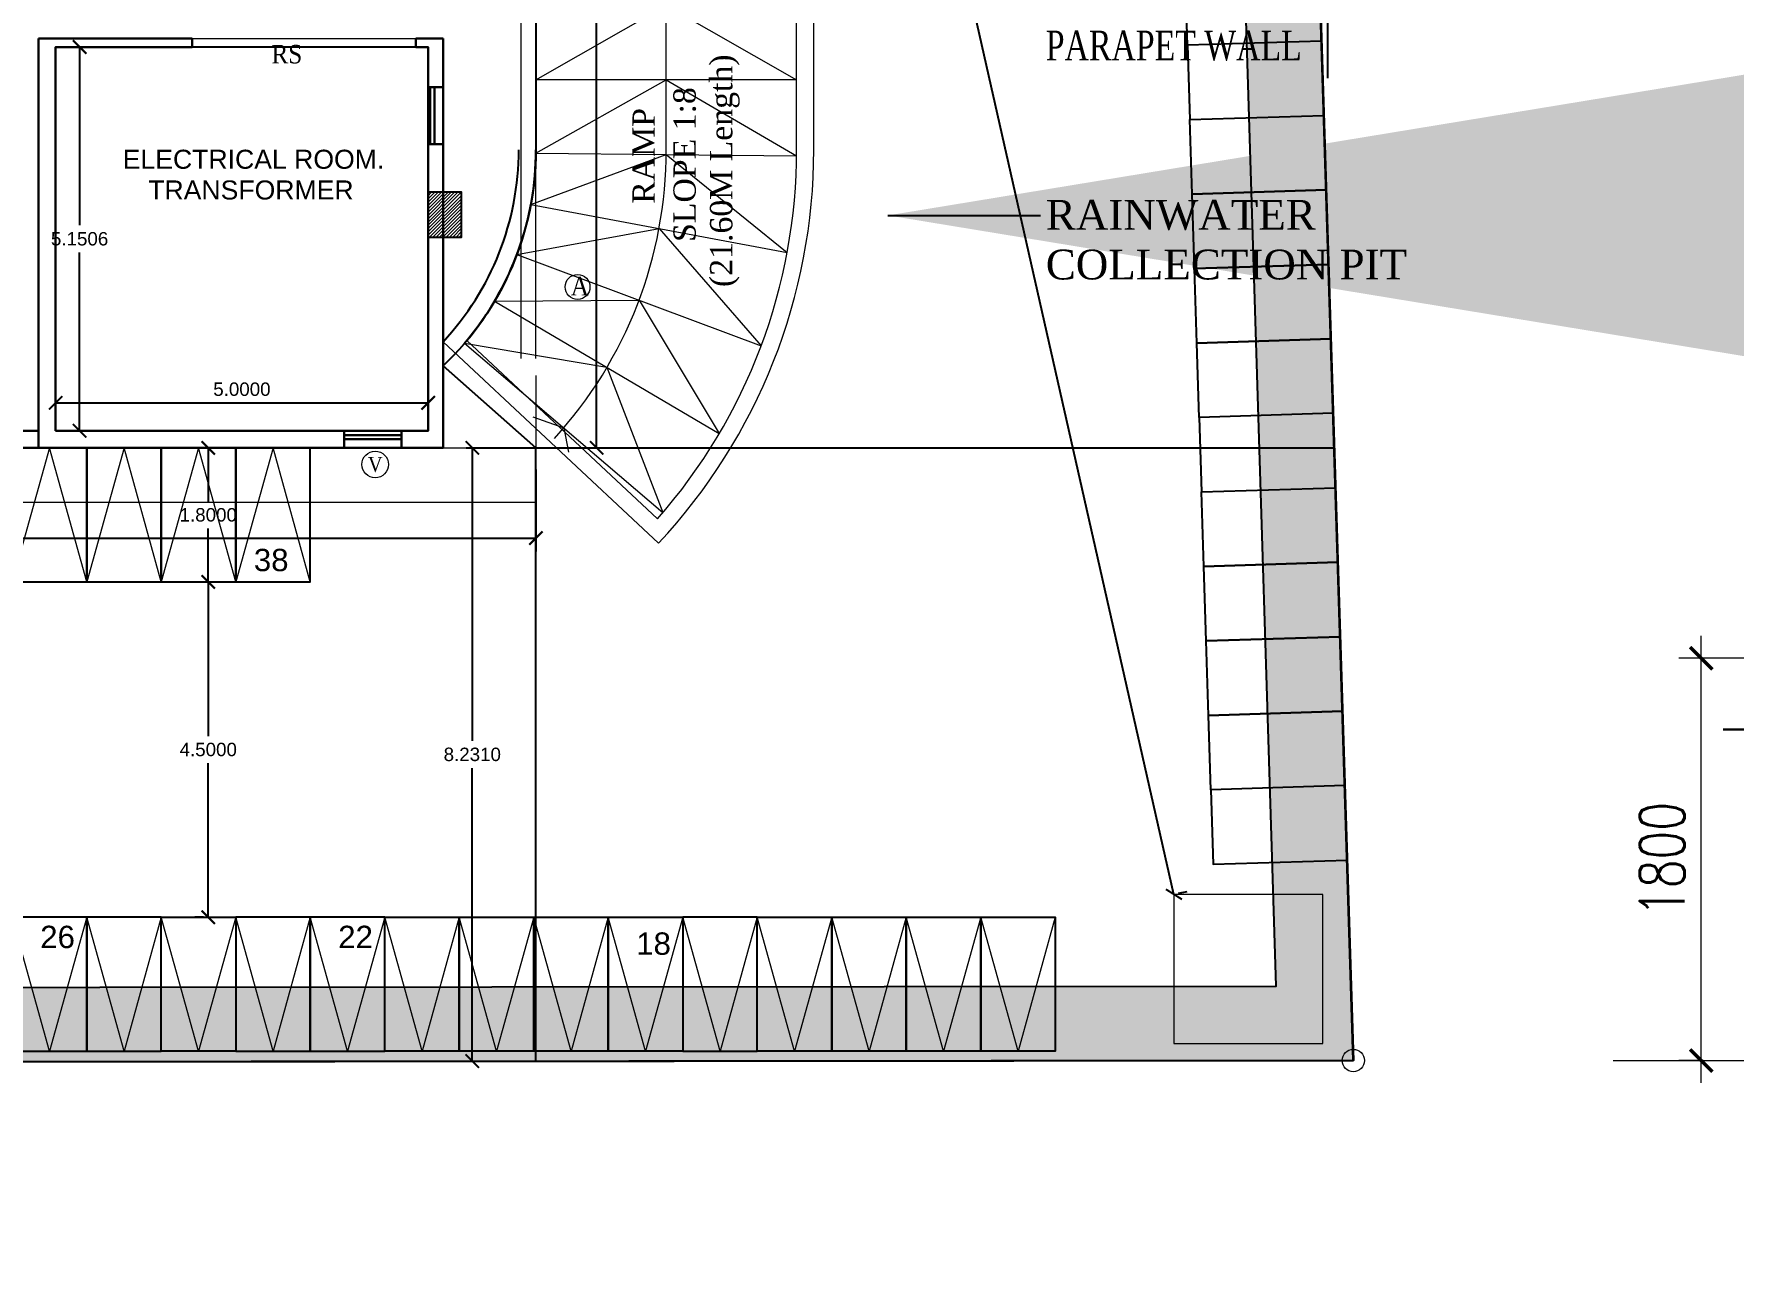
# Model space of a CAD drawing. Header units: metres. Extents: x -1560916 to -1560612, y 43591 to 43809.
# Drawn here: x -1560695.12 to -1560672.31, y 43666.81 to 43683.3 of the extents above; entities that cross this region are included whole.
import ezdxf
from ezdxf.enums import TextEntityAlignment as Align

# ---------------------------------------------------------------- set-up
doc = ezdxf.new("R2010")
doc.units = ezdxf.units.M
doc.header["$LTSCALE"] = 750
doc.header["$MEASUREMENT"] = 0
doc.header["$PDMODE"] = 35
doc.header["$PDSIZE"] = 50
doc.linetypes.add('HIDDEN', pattern=[0.375, 0.25, -0.125])
doc.layers.get('0').update_dxf_attribs({"lineweight": 5})
doc.layers.get('Defpoints').update_dxf_attribs({"lineweight": 0})
for name, color, linetype, lineweight in [('AR WIN', 14, 'Continuous', 30), ('AR_DIM WRK', 3, 'Continuous', 13), ('BLK_1_FLR_0_STILT', 7, 'Continuous', 0), ('BLK_1_LVL_0_BLDG_FOOT_PRINT', 1, 'Continuous', 5), ('column', 242, 'Continuous', 25), ('DIMENSIONS', 9, 'Continuous', 0), ('ED', 30, 'Continuous', 0), ('FURN', 33, 'Continuous', 18), ('HAT', 8, 'Continuous', 5), ('ramp', 32, 'Continuous', 13), ('SEGREGATED_TOILET', 1, 'Continuous', 0), ('TEXT', 2, 'Continuous', 20), ('TWO WHEELER', 8, 'Continuous', 13), ('wall', 7, 'Continuous', 30), ('WIN', 12, 'Continuous', 18)]:
    doc.layers.add(name, color=color, linetype=linetype, lineweight=lineweight)
for name, color, linetype in [('BLK_1_LVL_0_REAR_SETBACK', 11, 'Continuous'), ('BLK_1_LVL_0_SIDE_SETBACK2', 102, 'Continuous'), ('DI M', 231, 'Continuous'), ('DVW', 4, 'Continuous'), ('norms', 4, 'Continuous'), ('PLOT_BOUNDARY', 70, 'Continuous'), ('RWH', 130, 'Continuous')]:
    doc.layers.add(name, color=color, linetype=linetype)
doc.layers.add('BLK_1_MAX_HEIGHT_CAL_SET_BACK', color=6, linetype='Continuous', plot=False)
doc.layers.add('TWO_WHEELER_PARKING', color=2, linetype='Continuous', plot=False)
doc.styles.add('MADDYTEXT', font='romanc.shx', dxfattribs={"width": 0.8, "height": 4.5})
doc.styles.add('ROMANS', font='romans__.ttf', dxfattribs={"width": 0.75})
doc.styles.add('RS', font='times.ttf', dxfattribs={"width": 0.75})
doc.styles.add('RS1', font='romans.shx', dxfattribs={"width": 0.75})
doc.styles.get("Standard").update_dxf_attribs({"font": 'arial.ttf'})
doc.styles.add('STYLE2', font='romant.shx', dxfattribs={"width": 0.8, "height": 4})
doc.styles.add('style4', font='BOOKOS.TTF', dxfattribs={"height": 300})
doc.dimstyles.new('DIM-200', dxfattribs={"dimscale": 2, "dimtxt": 200, "dimasz": 100, "dimexe": 25, "dimexo": 25, "dimgap": 35, "dimtad": 1, "dimdec": 0, "dimrnd": 5, "dimzin": 0, "dimdsep": 46, "dimtxsty": 'RS1', "dimblk": 'ARCHTICK', "dimcen": 100, "dimdle": 25, "dimclrd": 8, "dimclre": 8, "dimclrt": 4, "dimadec": 0, "dimazin": 0, "dimtfac": 0.5, "dimtdec": 0, "dimtmove": 1, "dimatfit": 0, "dimfxl": 75, "dimfrac": 1, "dimtolj": 1, "dimtzin": 0, "dimarcsym": 2})
doc.dimstyles.get("Standard").update_dxf_attribs({"dimtxt": 0.18, "dimasz": 0.18, "dimexe": 0.18, "dimexo": 0.0625, "dimgap": 0.09, "dimtad": 1, "dimtih": 1, "dimtoh": 1, "dimdec": 4, "dimzin": 0, "dimdsep": 46, "dimtxsty": 'Standard', "dimblk": 'ARCHTICK', "dimcen": 0.09, "dimadec": 0, "dimazin": 0, "dimtfac": 1, "dimtdec": 4, "dimtofl": 0, "dimtmove": 0, "dimatfit": 3, "dimldrblk": 'ARCHTICK', "dimfxl": 1, "dimtolj": 1, "dimtzin": 0, "dimarcsym": 0})

# ---------------------------------------------------------------- blocks, each defined once
blk = doc.blocks.new('_ArchTick')
at = {"color": 0, "linetype": 'ByBlock', "const_width": 0.15}
blk.add_lwpolyline([(-0.5, -0.5), (0.5, 0.5)], dxfattribs=at)
blk = doc.blocks.new('*D8')
at = {"layer": 'Defpoints', "color": 0, "linetype": 'ByBlock', "ltscale": 5, "transparency": 16777216}
for p in [(265.3250371329487, 4110.870231807232), (344.0013020560147, 4110.870231807232), (373.1306251175702, 2910.511648215353)]:
    blk.add_point(p, dxfattribs=at)
at = {"layer": 'DIMENSIONS', "color": 9, "lineweight": -2, "ltscale": 5, "transparency": 16777216}
blk.add_line((265.3250371329483, 2810.511648215353), (265.3250371329487, 4210.870231807231), dxfattribs=at)
at = {"layer": 'DIMENSIONS', "color": 9, "linetype": 'HIDDEN', "lineweight": -2, "ltscale": 5, "transparency": 16777216}
for p, q in [((244.0013020560146, 4110.870231807232), (165.3250371329486, 4110.870231807232)), ((273.1306251175702, 2910.511648215353), (165.3250371329484, 2910.511648215353))]:
    blk.add_line(p, q, dxfattribs=at)
at = {"layer": 'DIMENSIONS', "color": 9, "linetype": 'ByBlock', "lineweight": -2, "ltscale": 5, "transparency": 16777216, "xscale": 100, "yscale": 100, "zscale": 100}
for p, rotation in [((265.3250371329487, 4110.870231807232), 90), ((265.3250371329483, 2910.511648215353), 270)]:
    blk.add_blockref('_ArchTick', p, dxfattribs=dict(at, rotation=rotation))
at = {"layer": 'DIMENSIONS', "color": 4, "linetype": 'ByBlock', "ltscale": 5, "transparency": 16777216, "insert": (90.3250371329486, 3510.690940015018), "char_height": 200, "attachment_point": 5, "rotation": 90, "style": 'RS1'}
blk.add_mtext('\\A1;1220', dxfattribs=at)
blk = doc.blocks.new('*D9')
at = {"layer": 'Defpoints', "color": 0, "linetype": 'ByBlock', "ltscale": 5, "transparency": 16777216}
for p in [(-827.4159180149435, 4710.870231799781), (-257.3640017956495, 4710.870231799781), (-719.6103300303221, 2910.511648215353)]:
    blk.add_point(p, dxfattribs=at)
at = {"layer": 'DIMENSIONS', "color": 9, "lineweight": -2, "ltscale": 5, "transparency": 16777216}
blk.add_line((-827.4159180149442, 2810.511648215353), (-827.4159180149435, 4810.870231799782), dxfattribs=at)
at = {"layer": 'DIMENSIONS', "color": 9, "linetype": 'HIDDEN', "lineweight": -2, "ltscale": 5, "transparency": 16777216}
for p, q in [((-357.3640017956495, 4710.870231799781), (-927.4159180149437, 4710.870231799781)), ((-819.6103300303221, 2910.511648215353), (-927.415918014944, 2910.511648215353))]:
    blk.add_line(p, q, dxfattribs=at)
at = {"layer": 'DIMENSIONS', "color": 9, "linetype": 'ByBlock', "lineweight": -2, "ltscale": 5, "transparency": 16777216, "xscale": 100, "yscale": 100, "zscale": 100}
for p, rotation in [((-827.4159180149435, 4710.870231799781), 90), ((-827.4159180149437, 2910.511648215353), 270)]:
    blk.add_blockref('_ArchTick', p, dxfattribs=dict(at, rotation=rotation))
at = {"layer": 'DIMENSIONS', "color": 4, "linetype": 'ByBlock', "ltscale": 5, "transparency": 16777216, "insert": (-1002.415918014944, 3810.690940007567), "char_height": 200, "attachment_point": 5, "rotation": 90, "style": 'RS1'}
blk.add_mtext('\\A1;1800', dxfattribs=at)
blk = doc.blocks.new('*D10')
at = {"layer": 'Defpoints', "color": 0, "linetype": 'ByBlock', "ltscale": 5, "transparency": 16777216}
for p in [(2096.093465771526, 1683.639423087239), (-603.9065342172979, 1250.761119142175), (2096.093465771526, 1250.761119142175)]:
    blk.add_point(p, dxfattribs=at)
at = {"layer": 'DIMENSIONS', "color": 9, "linetype": 'HIDDEN', "lineweight": -2, "ltscale": 5, "transparency": 16777216}
for p, q in [((-603.9065342172979, 1350.761119142174), (-603.9065342172979, 1783.639423087239)), ((2096.093465771526, 1350.761119142174), (2096.093465771526, 1783.639423087239))]:
    blk.add_line(p, q, dxfattribs=at)
at = {"layer": 'DIMENSIONS', "color": 9, "lineweight": -2, "ltscale": 5, "transparency": 16777216}
blk.add_line((-703.9065342172978, 1683.639423087239), (2196.093465771526, 1683.639423087239), dxfattribs=at)
at = {"layer": 'DIMENSIONS', "color": 9, "linetype": 'ByBlock', "lineweight": -2, "ltscale": 5, "transparency": 16777216, "xscale": 100, "yscale": 100, "zscale": 100, "rotation": 180}
blk.add_blockref('_ArchTick', (-603.9065342172979, 1683.639423087239), dxfattribs=at)
at = {"layer": 'DIMENSIONS', "color": 9, "linetype": 'ByBlock', "lineweight": -2, "ltscale": 5, "transparency": 16777216, "xscale": 100, "yscale": 100, "zscale": 100}
blk.add_blockref('_ArchTick', (2096.093465771526, 1683.639423087239), dxfattribs=at)
at = {"layer": 'DIMENSIONS', "color": 4, "linetype": 'ByBlock', "ltscale": 5, "transparency": 16777216, "insert": (746.0934657771138, 1858.639423087239), "char_height": 200, "attachment_point": 5, "style": 'RS1'}
blk.add_mtext('\\A1;28500', dxfattribs=at)
blk = doc.blocks.new('*D11')
at = {"layer": 'Defpoints', "color": 0, "linetype": 'ByBlock', "ltscale": 5, "transparency": 16777216}
for p in [(2099.99999999255, 1200), (2099.99999999255, 0), (2491.006697639823, -1.108e-13)]:
    blk.add_point(p, dxfattribs=at)
at = {"layer": 'DIMENSIONS', "color": 9, "lineweight": -2, "ltscale": 5, "transparency": 16777216}
blk.add_line((2491.006697639824, 1300), (2491.006697639823, -100.0000000000001), dxfattribs=at)
at = {"layer": 'DIMENSIONS', "color": 9, "linetype": 'HIDDEN', "lineweight": -2, "ltscale": 5, "transparency": 16777216}
for p, q in [((2199.99999999255, 1200), (2591.006697639823, 1200)), ((2199.99999999255, -2.83e-14), (2591.006697639823, -1.391e-13))]:
    blk.add_line(p, q, dxfattribs=at)
at = {"layer": 'DIMENSIONS', "color": 9, "linetype": 'ByBlock', "lineweight": -2, "ltscale": 5, "transparency": 16777216, "xscale": 100, "yscale": 100, "zscale": 100}
for p, rotation in [((2491.006697639824, 1200), 90), ((2491.006697639823, -1.108e-13), 270)]:
    blk.add_blockref('_ArchTick', p, dxfattribs=dict(at, rotation=rotation))
at = {"layer": 'DIMENSIONS', "color": 4, "linetype": 'ByBlock', "ltscale": 5, "transparency": 16777216, "insert": (2316.006697639823, 600.0000000000002), "char_height": 200, "attachment_point": 5, "rotation": 90, "style": 'RS1'}
blk.add_mtext('\\A1;1200', dxfattribs=at)
blk = doc.blocks.new('*D229')
at = {"layer": 'Defpoints', "color": 0, "transparency": 16777216}
for p in [(-1560688.380977458, 43701.59493393098), (-1560687.565481145, 43701.59493393098), (-1560689.380977457, 43677.74913152207)]:
    blk.add_point(p, dxfattribs=at)
at = {"layer": 'ED', "color": 0, "lineweight": -2, "transparency": 16777216}
for p, q in [((-1560688.318477458, 43701.59493393098), (-1560687.385481145, 43701.59493393098)), ((-1560687.565481145, 43701.59493393098), (-1560687.565481145, 43689.85399725586)), ((-1560687.565481145, 43677.74913152207), (-1560687.565481145, 43689.4900681972)), ((-1560689.318477457, 43677.74913152207), (-1560687.385481145, 43677.74913152207))]:
    blk.add_line(p, q, dxfattribs=at)
at = {"layer": 'ED', "color": 0, "lineweight": -2, "transparency": 16777216, "xscale": 0.18, "yscale": 0.18, "zscale": 0.18}
for p, rotation in [((-1560687.565481145, 43701.59493393098), 90), ((-1560687.565481145, 43677.74913152207), 270)]:
    blk.add_blockref('_ArchTick', p, dxfattribs=dict(at, rotation=rotation))
at = {"layer": 'ED', "color": 0, "transparency": 16777216, "insert": (-1560687.565481145, 43689.67203272696), "char_height": 0.18, "attachment_point": 5}
blk.add_mtext('\\A1;23.8458', dxfattribs=at)
blk = doc.blocks.new('*D230')
at = {"layer": 'Defpoints', "color": 0, "transparency": 16777216}
for p in [(-1560689.380977457, 43677.74913152207), (-1560689.375654932, 43669.51814696133), (-1560689.234994924, 43669.51814696133)]:
    blk.add_point(p, dxfattribs=at)
at = {"layer": 'ED', "color": 0, "lineweight": -2, "transparency": 16777216}
for p, q in [((-1560689.318477457, 43677.74913152207), (-1560689.054994925, 43677.74913152207)), ((-1560689.234994924, 43677.74913152207), (-1560689.234994924, 43673.81560377102)), ((-1560689.234994924, 43669.51814696133), (-1560689.234994924, 43673.45167471239)), ((-1560689.313154932, 43669.51814696133), (-1560689.054994925, 43669.51814696133))]:
    blk.add_line(p, q, dxfattribs=at)
at = {"layer": 'ED', "color": 0, "lineweight": -2, "transparency": 16777216, "xscale": 0.18, "yscale": 0.18, "zscale": 0.18}
for p, rotation in [((-1560689.234994924, 43677.74913152207), 90), ((-1560689.234994924, 43669.51814696133), 270)]:
    blk.add_blockref('_ArchTick', p, dxfattribs=dict(at, rotation=rotation))
at = {"layer": 'ED', "color": 0, "transparency": 16777216, "insert": (-1560689.234994924, 43673.63363924213), "char_height": 0.18, "attachment_point": 5}
blk.add_mtext('\\A1;8.2310', dxfattribs=at)
blk = doc.blocks.new('*D231')
at = {"layer": 'Defpoints', "color": 0, "transparency": 16777216}
for p in [(-1560711.317217663, 43677.51913152205), (-1560688.380977457, 43677.51913152205), (-1560688.380977457, 43676.53700930486)]:
    blk.add_point(p, dxfattribs=at)
at = {"layer": 'ED', "color": 0, "lineweight": -2, "transparency": 16777216}
for p, q in [((-1560711.317217663, 43677.45663152205), (-1560711.317217663, 43676.35700930486)), ((-1560688.380977457, 43677.45663152205), (-1560688.380977457, 43676.35700930486)), ((-1560711.317217663, 43676.53700930486), (-1560688.380977457, 43676.53700930486))]:
    blk.add_line(p, q, dxfattribs=at)
at = {"layer": 'ED', "color": 0, "lineweight": -2, "transparency": 16777216, "xscale": 0.18, "yscale": 0.18, "zscale": 0.18, "rotation": 180}
blk.add_blockref('_ArchTick', (-1560711.317217663, 43676.53700930486), dxfattribs=at)
at = {"layer": 'ED', "color": 0, "lineweight": -2, "transparency": 16777216, "xscale": 0.18, "yscale": 0.18, "zscale": 0.18}
blk.add_blockref('_ArchTick', (-1560688.380977457, 43676.53700930486), dxfattribs=at)
at = {"layer": 'ED', "color": 0, "transparency": 16777216, "insert": (-1560699.84909756, 43676.71897383419), "char_height": 0.18, "attachment_point": 5}
blk.add_mtext('\\A1;22.9362', dxfattribs=at)
blk = doc.blocks.new('BIKE')
at = {"layer": 'TWO WHEELER'}
for p, q in [((101097, 37828), (99297, 37828)), ((99297, 37828), (99297, 36828)), ((101097, 36828), (101097, 37828)), ((99297, 36828), (101097, 36828))]:
    blk.add_line(p, q, dxfattribs=at)
blk.add_lwpolyline([(101097, 37828), (99297, 37328), (101097, 36828)], dxfattribs=at)
blk = doc.blocks.new('*D246')
at = {"layer": 'Defpoints', "color": 0, "transparency": 16777216}
for p in [(-1560693.365850687, 43677.74913152207), (-1560693.365850687, 43675.94913152204), (-1560692.778925352, 43675.94913152204)]:
    blk.add_point(p, dxfattribs=at)
at = {"layer": 'ED', "color": 0, "lineweight": -2, "transparency": 16777216}
for p, q in [((-1560693.303350688, 43677.74913152207), (-1560692.598925353, 43677.74913152207)), ((-1560692.778925352, 43677.74913152207), (-1560692.778925352, 43677.03103465984)), ((-1560692.778925352, 43675.94913152204), (-1560692.778925352, 43676.66722838429)), ((-1560693.303350688, 43675.94913152204), (-1560692.598925353, 43675.94913152204))]:
    blk.add_line(p, q, dxfattribs=at)
at = {"layer": 'ED', "color": 0, "lineweight": -2, "transparency": 16777216, "xscale": 0.18, "yscale": 0.18, "zscale": 0.18}
for p, rotation in [((-1560692.778925352, 43677.74913152207), 90), ((-1560692.778925352, 43675.94913152204), 270)]:
    blk.add_blockref('_ArchTick', p, dxfattribs=dict(at, rotation=rotation))
at = {"layer": 'ED', "color": 0, "transparency": 16777216, "insert": (-1560692.778925352, 43676.84913152248), "char_height": 0.18, "attachment_point": 5}
blk.add_mtext('\\A1;1.8000', dxfattribs=at)
blk = doc.blocks.new('*D247')
at = {"layer": 'Defpoints', "color": 0, "transparency": 16777216}
for p in [(-1560693.365850687, 43675.94913152204), (-1560692.778925351, 43671.44913152205), (-1560692.778925352, 43671.44913152205)]:
    blk.add_point(p, dxfattribs=at)
at = {"layer": 'ED', "color": 0, "lineweight": -2, "transparency": 16777216}
for p, q in [((-1560693.303350687, 43675.94913152204), (-1560692.598925352, 43675.94913152204)), ((-1560692.778925352, 43675.94913152204), (-1560692.778925352, 43673.88103465985)), ((-1560692.778925352, 43671.44913152205), (-1560692.778925352, 43673.51722838427)), ((-1560692.841425351, 43671.44913152205), (-1560692.958925352, 43671.44913152205))]:
    blk.add_line(p, q, dxfattribs=at)
at = {"layer": 'ED', "color": 0, "lineweight": -2, "transparency": 16777216, "xscale": 0.18, "yscale": 0.18, "zscale": 0.18}
for p, rotation in [((-1560692.778925352, 43675.94913152204), 90), ((-1560692.778925352, 43671.44913152205), 270)]:
    blk.add_blockref('_ArchTick', p, dxfattribs=dict(at, rotation=rotation))
at = {"layer": 'ED', "color": 0, "transparency": 16777216, "insert": (-1560692.778925352, 43673.69913152248), "char_height": 0.18, "attachment_point": 5}
blk.add_mtext('\\A1;4.5000', dxfattribs=at)
blk = doc.blocks.new('*D316')
at = {"layer": 'Defpoints', "color": 0, "transparency": 16777216}
for p in [(-1560689.827217663, 43678.35349149488), (-1560694.827217663, 43677.98539870251), (-1560689.827217663, 43677.97913152204)]:
    blk.add_point(p, dxfattribs=at)
at = {"layer": 'ED', "color": 0, "lineweight": -2, "transparency": 16777216}
for p, q in [((-1560694.827217663, 43678.04789870251), (-1560694.827217663, 43678.53349149488)), ((-1560689.827217663, 43678.04163152205), (-1560689.827217663, 43678.53349149488)), ((-1560694.827217663, 43678.35349149488), (-1560689.827217663, 43678.35349149488))]:
    blk.add_line(p, q, dxfattribs=at)
at = {"layer": 'ED', "color": 0, "lineweight": -2, "transparency": 16777216, "xscale": 0.18, "yscale": 0.18, "zscale": 0.18, "rotation": 180}
blk.add_blockref('_ArchTick', (-1560694.827217663, 43678.35349149488), dxfattribs=at)
at = {"layer": 'ED', "color": 0, "lineweight": -2, "transparency": 16777216, "xscale": 0.18, "yscale": 0.18, "zscale": 0.18}
blk.add_blockref('_ArchTick', (-1560689.827217663, 43678.35349149488), dxfattribs=at)
at = {"layer": 'ED', "color": 0, "transparency": 16777216, "insert": (-1560692.327217663, 43678.53539463267), "char_height": 0.18, "attachment_point": 5}
blk.add_mtext('\\A1;5.0000', dxfattribs=at)
blk = doc.blocks.new('*D393')
at = {"layer": 'Defpoints', "color": 0, "transparency": 16777216}
for p in [(-1560694.827217663, 43683.12975168508), (-1560694.505830307, 43683.12975168508), (-1560694.827217663, 43677.97913152204)]:
    blk.add_point(p, dxfattribs=at)
at = {"layer": 'ED', "color": 0, "lineweight": -2, "transparency": 16777216}
for p, q in [((-1560694.764717663, 43683.12975168508), (-1560694.325830307, 43683.12975168508)), ((-1560694.505830307, 43683.12975168508), (-1560694.505830307, 43680.73634474136)), ((-1560694.505830307, 43677.97913152204), (-1560694.505830307, 43680.37253846578)), ((-1560694.764717663, 43677.97913152204), (-1560694.325830307, 43677.97913152204))]:
    blk.add_line(p, q, dxfattribs=at)
at = {"layer": 'ED', "color": 0, "lineweight": -2, "transparency": 16777216, "xscale": 0.18, "yscale": 0.18, "zscale": 0.18}
for p, rotation in [((-1560694.505830307, 43683.12975168508), 90), ((-1560694.505830307, 43677.97913152204), 270)]:
    blk.add_blockref('_ArchTick', p, dxfattribs=dict(at, rotation=rotation))
at = {"layer": 'ED', "color": 0, "transparency": 16777216, "insert": (-1560694.505830306, 43680.554441604), "char_height": 0.18, "attachment_point": 5}
blk.add_mtext('\\A1;5.1506', dxfattribs=at)
blk = doc.blocks.new('A$C1B39315A')
at = {"layer": 'HAT'}
h = blk.add_hatch(dxfattribs=at)
h.set_pattern_fill('ANSI31', color=256, scale=250, style=0)
h.set_pattern_definition([(45, (1235526.340317522, -160224.3913412805), (-22.09708691207961, 22.09708691207961), [])])
h.paths.add_polyline_path([(-450, 0), (0, 0), (0, 600), (-450, 600)])
at = {"layer": 'column'}
blk.add_lwpolyline([(-450, 0), (0, 0), (0, 600), (-450, 600)], close=True, dxfattribs=at)
blk = doc.blocks.new('*D470')
at = {"layer": 'BLK_1_MAX_HEIGHT_CAL_SET_BACK', "color": 0, "lineweight": -2, "transparency": 16777216}
for p, q in [((-1560711.087217663, 43684.71107961518), (-1560711.087217663, 43686.07265800918)), ((-1560677.752890256, 43682.71034626239), (-1560677.752890256, 43686.07265800918)), ((-1560677.752890256, 43685.89265800919), (-1560711.087217663, 43685.89265800919))]:
    blk.add_line(p, q, dxfattribs=at)
at = {"layer": 'Defpoints', "color": 0, "transparency": 16777216}
for p in [(-1560711.087217663, 43685.89265800919), (-1560711.087217663, 43684.64857961518), (-1560677.752890256, 43682.64784626239)]:
    blk.add_point(p, dxfattribs=at)
at = {"layer": 'BLK_1_MAX_HEIGHT_CAL_SET_BACK', "color": 0, "lineweight": -2, "transparency": 16777216, "xscale": 0.18, "yscale": 0.18, "zscale": 0.18, "rotation": 180}
blk.add_blockref('_ArchTick', (-1560711.087217663, 43685.89265800919), dxfattribs=at)
at = {"layer": 'BLK_1_MAX_HEIGHT_CAL_SET_BACK', "color": 0, "lineweight": -2, "transparency": 16777216, "xscale": 0.18, "yscale": 0.18, "zscale": 0.18}
blk.add_blockref('_ArchTick', (-1560677.752890256, 43685.89265800919), dxfattribs=at)
at = {"layer": 'BLK_1_MAX_HEIGHT_CAL_SET_BACK', "color": 0, "transparency": 16777216, "insert": (-1560694.420053959, 43686.07462253851), "char_height": 0.18, "attachment_point": 5}
blk.add_mtext('\\A1;33.3343', dxfattribs=at)
blk = doc.blocks.new('*D490')
at = {"layer": 'Defpoints', "color": 0, "transparency": 16777216}
for p in [(-1560687.550977457, 43705.97993393096), (-1560679.816455745, 43671.75591552339), (-1560679.816455745, 43671.75591552339)]:
    blk.add_point(p, dxfattribs=at)
at = {"layer": 'SEGREGATED_TOILET', "color": 0, "lineweight": -2, "transparency": 16777216}
for p, q in [((-1560687.550977457, 43705.97993393096), (-1560683.724840018, 43689.04988925642)), ((-1560687.490014889, 43705.99371128156), (-1560687.375405263, 43706.01961270067)), ((-1560679.816455745, 43671.75591552339), (-1560683.642593183, 43688.68596019776)), ((-1560679.755493177, 43671.76969287399), (-1560679.640883551, 43671.7955942931))]:
    blk.add_line(p, q, dxfattribs=at)
at = {"layer": 'SEGREGATED_TOILET', "color": 0, "lineweight": -2, "transparency": 16777216, "xscale": 0.18, "yscale": 0.18, "zscale": 0.18}
for p, rotation in [((-1560687.550977457, 43705.97993393096), 102.7347371972185), ((-1560679.816455745, 43671.75591552339), 282.7347371972186)]:
    blk.add_blockref('_ArchTick', p, dxfattribs=dict(at, rotation=rotation))
at = {"layer": 'SEGREGATED_TOILET', "color": 0, "transparency": 16777216, "insert": (-1560683.683716601, 43688.86792472727), "char_height": 0.18, "attachment_point": 5}
blk.add_mtext('\\A1;35.0871', dxfattribs=at)
blk = doc.blocks.new('Solar')
at = {"layer": 'HAT'}
h = blk.add_hatch(dxfattribs=at)
h.set_pattern_fill('ANSI37', color=256, scale=899.9999999967258, angle=135, style=0)
h.set_pattern_definition([(180, (-1126429.375842999, 38720.95198328793), (-2.22e-14, -112.4999999995907), []), (270, (-1126429.375842999, 38720.95198328793), (112.4999999995907, -2.22e-14), [])])
h.paths.add_polyline_path([(300, 0), (2099.99999999255, 0), (2099.99999999255, 1200), (300, 1200)])
for p, q in [((-599.9999999962747, 1050), (-899.9999999962747, 1050)), ((-899.9999999962747, 1050), (-899.9999999962747, 975)), ((0, 1050), (300, 1050)), ((-599.9999999962747, 975), (-899.9999999962747, 975)), ((0, 975), (300, 975)), ((-599.9999999962747, 225), (-899.9999999962747, 225)), ((-899.9999999962747, 225), (-899.9999999962747, 150)), ((0, 225), (300, 225)), ((-599.9999999962747, 150), (-899.9999999962747, 150)), ((0, 150), (300, 150))]:
    blk.add_line(p, q, dxfattribs=at)
at = {"layer": 'wall'}
for p, q in [((-45.83663119003174, 5118.582687273622), (155.9312078356743, 5118.582687273622)), ((155.9312078356743, 5118.582687273622), (155.9312078356743, 4181.097548507152)), ((-300, 4710.870231799781), (-300, 4392.308194316924)), ((-300, 4392.308194316924), (-729.3060122653842, 4392.308194316924)), ((155.9312078356743, 4181.097548507152), (314.6306909807027, 4181.097548507152))]:
    blk.add_line(p, q, dxfattribs=at)
at = {"layer": 'WIN'}
for p, q in [((-586.1352768577635, 2910.870231807232), (-382.4163383692504, 4722.413047507404)), ((-13.86472313851118, 2910.870231807232), (-217.5836616307497, 4722.413047507404)), ((300, 4110.870231807232), (322.9448535852134, 4221.005529023707)), ((322.9448535852134, 4221.005529023707), (2122.944853577763, 3621.005529031157)), ((300, 4110.870231807232), (2099.99999999255, 3510.870231807232)), ((449.9999999962747, 2985.870231807232), (449.9999999962747, 4060.870231807231)), ((2099.99999999255, 3510.870231807232), (2122.944853577763, 3621.005529031157)), ((1949.999999992549, 2985.870231807232), (1949.999999992549, 3560.870231807232)), ((449.9999999962747, 2985.870231807232), (374.9999999962747, 2910.870231807232)), ((449.9999999962747, 2985.870231807232), (524.9999999962747, 2910.870231807232)), ((1949.999999992549, 2985.870231807232), (1874.999999992549, 2910.870231807232)), ((1949.999999992549, 2985.870231807232), (2024.99999999255, 2910.870231807232)), ((-1220.969653952867, 2910.870231807232), (2344.274855215102, 2910.870231807232))]:
    blk.add_line(p, q, dxfattribs=at)
for points in [[(0, 1200), (0, 0), (-599.9999999962747, 0), (-599.9999999962747, 1200)], [(2099.99999999255, 1200), (2099.99999999255, 0), (300, 0), (300, 1200)]]:
    blk.add_lwpolyline(points, close=True, dxfattribs=at)
blk.add_circle((-300, 5010.870231807231), 299.9999999989086, dxfattribs=at)
at = {"layer": 'DI M', "color": 2, "char_height": 137.4999999994998, "attachment_point": 1, "style": 'ROMANS'}
for insert in [(-159.4996695816517, 2388.632516220212), (448.4565916024148, -582.1118424609302)]:
    blk.add_mtext('(Not to scale)', dxfattribs=dict(at, insert=insert))
at = {"layer": 'DVW', "style": 'MADDYTEXT'}
for p in [(737.7633653320372, 4213.478172436357), (463.1189918778837, 1337.072398796677)]:
    blk.add_text('Solar Pannel', height=174.9999999993633, dxfattribs=at).set_placement(p)
at = {"layer": 'TEXT', "lineweight": 35, "char_height": 187.4999999993178, "attachment_point": 1, "style": 'STYLE2'}
for s, insert in [('SIDE ELEVATION', (-279.6213824898004, 2627.819922059775)), ('SOLAR WATER HEATER', (-208.7247288748621, -305.2298301234841))]:
    blk.add_mtext(s, dxfattribs=dict(at, insert=insert))
at = {"layer": 'DIMENSIONS', "linetype": 'ByBlock', "ltscale": 5}
for base, p1, p2, text, override, picture, middle in [((-827.4159180149435, 4710.870231799781), (-719.6103300303221, 2910.511648215353), (-257.3640017956495, 4710.870231799781), '1800', {"dimtxt": 200, "dimfxl": 0.15}, '*D9', (-1002.415918014944, 3810.690940007567)), ((2491.006697639823, -1.108e-13), (2099.99999999255, 1200), (2099.99999999255, 0), '1200', {"dimfxl": 0.15}, '*D11', (2316.006697639823, 600.0000000000002))]:
    dim = blk.add_linear_dim(base=base, p1=p1, p2=p2, angle=90, text=text, dimstyle='DIM-200', override=override, dxfattribs=at)
    dim.commit()
    dim.dimension.update_dxf_attribs({"geometry": picture, "text_midpoint": middle})
dim = blk.add_linear_dim(base=(265.3250371329487, 4110.870231807232), p1=(373.1306251175702, 2910.511648215353), p2=(344.0013020560147, 4110.870231807232), angle=90, text='1220', dimstyle='DIM-200', override={"dimfxl": 0.15}, dxfattribs=at)
dim.commit()
dim.dimension.update_dxf_attribs({"geometry": '*D8', "text_midpoint": (265.3250371329487, 3510.690940015018), "dimtype": 128})
dim = blk.add_linear_dim(base=(2096.093465771526, 1683.639423087239), p1=(-603.9065342172979, 1250.761119142175), p2=(2096.093465771526, 1250.761119142175), text='28500', dimstyle='DIM-200', override={"dimfxl": 0.15}, dxfattribs=at)
dim.commit()
dim.dimension.update_dxf_attribs({"geometry": '*D10', "text_midpoint": (746.0934657771138, 1858.639423087239)})

msp = doc.modelspace()

# ---------------------------------------------------------------- hatches: boundary and pattern name
at = {"layer": 'TWO WHEELER'}
h = msp.add_hatch(dxfattribs=at)
h.set_pattern_fill('HONEY', color=256, scale=1.11, style=0)
h.set_pattern_definition([(0, (-1559296.099275051, 43487.71171375062), (0.208125, 0.1201610247750908), [0.13875, -0.2775]), (120, (-1559296.099275051, 43487.71171375062), (-0.2081249999999999, 0.1201610247750909), [0.1387499999999998, -0.2774999999999998]), (59.99999999999999, (-1559296.099275051, 43487.71171375062), (0, 0.2403220495501817), [-0.2775, 0.13875])])
h.paths.add_polyline_path([(-1560715.31721818, 43694.64595142988), (-1560715.295693813, 43670.49177384876), (-1560678.444001447, 43670.52418293428), (-1560679.517783961, 43705.09493393097), (-1560685.720977457, 43705.09493393097), (-1560685.720977457, 43706.09493393097), (-1560678.551217663, 43706.09493393097), (-1560677.409447053, 43669.52523507535), (-1560716.317217663, 43669.49073393096), (-1560716.317217491, 43694.64493393096)])

# ---------------------------------------------------------------- linework, layer by layer
msp.add_circle((-1560687.822208952, 43679.90915758753), 0.167052899734407)
at = {"color": 4}
msp.add_circle((-1560690.537621533, 43677.52655626938), 0.1788816728357234, dxfattribs=at)
at = {"layer": 'AR WIN'}
for p, q in [((-1560689.827217663, 43681.82610827022), (-1560689.827217663, 43682.59277493687)), ((-1560689.799717663, 43681.82610827022), (-1560689.799717663, 43682.59277493687)), ((-1560689.742217663, 43681.82610827022), (-1560689.742217663, 43682.59277493687)), ((-1560689.627217663, 43682.59277493687), (-1560689.627217663, 43681.82610827022)), ((-1560690.187084259, 43677.97913152204), (-1560690.953750926, 43677.97913152204)), ((-1560690.953750926, 43677.92163152206), (-1560690.187084259, 43677.92163152206)), ((-1560690.953750926, 43677.86413152205), (-1560690.187084259, 43677.86413152205)), ((-1560690.187084259, 43677.74913152205), (-1560690.953750926, 43677.74913152205))]:
    msp.add_line(p, q, dxfattribs=at)
at = {"layer": 'AR_DIM WRK'}
for p, q in [((-1560677.409447053, 43669.52523507535), (-1560678.551217663, 43706.09493393097)), ((-1560716.294675796, 43669.49075686727), (-1560677.409447053, 43669.52523507535))]:
    msp.add_line(p, q, dxfattribs=at)
msp.add_lwpolyline([(-1560716.317217663, 43694.64493393079), (-1560715.31721818, 43694.64595142988), (-1560715.295693813, 43670.49177384876), (-1560678.444001447, 43670.52418293428), (-1560679.517783961, 43705.09493393097), (-1560685.720977457, 43705.09493393097), (-1560685.720977457, 43706.09493393097), (-1560678.551217663, 43706.09493393097), (-1560677.409447053, 43669.52523507535), (-1560716.317217663, 43669.49073393096), (-1560716.317217491, 43694.64493393096), (-1560715.31721818, 43694.64595142988)], dxfattribs=at)
msp.add_circle((-1560677.409447053, 43669.52523507535), 0.15, dxfattribs=at)
at = {"layer": 'BLK_1_FLR_0_STILT'}
msp.add_lwpolyline([(-1560711.317217663, 43701.59493393097), (-1560711.143904151, 43686.64038597632), (-1560711.087217662, 43681.74912959532, 0.4142134212923568), (-1560707.087217662, 43677.74913152203), (-1560705.697217662, 43677.74913152203), (-1560705.697217662, 43682.87913152204), (-1560700.71388433, 43682.87913152204), (-1560700.71388433, 43680.80913152203), (-1560699.410550997, 43680.80913152203), (-1560699.410550997, 43677.97913152204), (-1560695.057217663, 43677.97913152204), (-1560695.057217663, 43683.24475168507), (-1560689.627217661, 43683.24475168503), (-1560689.627217661, 43678.84795813957, 0.2056946080886939), (-1560688.380977457, 43681.74913152198), (-1560688.380977457, 43701.59493393122)], format="xyb", close=True, dxfattribs=at)
at = {"layer": 'BLK_1_LVL_0_BLDG_FOOT_PRINT'}
msp.add_lwpolyline([(-1560711.317217663, 43701.59493393097), (-1560688.380977457, 43701.59493393097), (-1560688.380977457, 43681.74913152205, -0.205694608113276), (-1560689.627217663, 43678.84795813937), (-1560689.627217663, 43677.74913152205), (-1560707.087217663, 43677.74913152205, -0.4142134212922575), (-1560711.087217663, 43681.74912959533)], format="xyb", close=True, dxfattribs=at)
at = {"layer": 'BLK_1_LVL_0_REAR_SETBACK', "linetype": 'ByBlock'}
msp.add_lwpolyline([(-1560688.380977457, 43677.74913152205), (-1560677.66621163, 43677.74913152205), (-1560678.410570588, 43701.59493393097), (-1560688.380977457, 43701.59493393097), (-1560688.380977457, 43681.74913152205, -0.2056946080370557), (-1560689.627217663, 43678.84795813936)], format="xyb", close=True, dxfattribs=at)
at = {"layer": 'BLK_1_LVL_0_SIDE_SETBACK2', "linetype": 'ByBlock'}
msp.add_lwpolyline([(-1560688.380977457, 43677.74913152205), (-1560689.627217663, 43678.84795813937), (-1560689.627217663, 43677.74913152205), (-1560707.087217663, 43677.74913152205, -0.1989123048190188), (-1560709.915644107, 43678.9207037161), (-1560711.317217682, 43677.73855773793), (-1560711.317451264, 43669.49582119146), (-1560688.381234804, 43669.51915878346)], format="xyb", close=True, dxfattribs=at)
at = {"layer": 'column'}
for radius, start in [(3.77, 316.9233151063404), (4, 320.219642236476)]:
    msp.add_arc((-1560692.380977457, 43681.74913152205), radius, start, 0, dxfattribs=at)
at = {"layer": 'FURN'}
msp.add_line((-1560692.993064059, 43683.24475168505), (-1560689.993064059, 43683.24475168505), dxfattribs=at)
at = {"layer": 'FURN', "linetype": 'HIDDEN'}
for p, q in [((-1560688.380977457, 43678.71913152203), (-1560688.380977457, 43677.51913152205)), ((-1560699.410550996, 43677.74913152205), (-1560688.380977457, 43677.74913152205)), ((-1560700.303884329, 43677.01913152205), (-1560688.380977457, 43677.01913152205))]:
    msp.add_line(p, q, dxfattribs=at)
at = {"layer": 'norms'}
msp.add_lwpolyline([(-1560694.827217663, 43677.97913152204), (-1560689.827217663, 43677.97913152204), (-1560689.827217663, 43683.12975168506), (-1560694.827217663, 43683.12975168506)], close=True, dxfattribs=at)
at = {"layer": 'PLOT_BOUNDARY'}
msp.add_lwpolyline([(-1560677.409447053, 43669.52523507535), (-1560678.551217663, 43706.09493393097), (-1560713.317217663, 43706.09493393097), (-1560716.317217663, 43703.09493393095), (-1560716.317216115, 43669.49073393253)], close=True, dxfattribs=at)
at = {"layer": 'ramp'}
for p, q in [((-1560684.880977457, 43682.68747910376), (-1560688.380977457, 43682.68747910376)), ((-1560688.381207384, 43681.70624370502), (-1560684.881408571, 43681.6687168651)), ((-1560688.448964304, 43681.01477972492), (-1560685.008452795, 43680.37222190246)), ((-1560688.635348447, 43680.3454708373), (-1560685.357923063, 43679.11726773813)), ((-1560688.93473668, 43679.71850981667), (-1560685.919276001, 43677.94171582445)), ((-1560689.338096585, 43679.15281181978), (-1560686.675575821, 43676.88103208033))]:
    msp.add_line(p, q, dxfattribs=at)
msp.add_lwpolyline([(-1560688.130725121, 43677.87642509437, 0.1868688658023248), (-1560686.630977457, 43681.74913152205), (-1560686.630977457, 43694.24493393096)], format="xyb", dxfattribs=at)
for points in [[(-1560688.380977457, 43682.68747910376), (-1560686.630977457, 43683.68747910377), (-1560684.880977457, 43682.68747910376)], [(-1560688.381207384, 43681.70624370502), (-1560686.630977457, 43682.68747910376), (-1560684.881408571, 43681.6687168651)], [(-1560688.448964304, 43681.01477972492), (-1560686.631307977, 43681.68748028507), (-1560685.008452795, 43680.37222190246)], [(-1560688.635348447, 43680.3454708373), (-1560686.728708549, 43680.6935008137), (-1560685.357923063, 43679.11726773813)], [(-1560688.93473668, 43679.71850981667), (-1560686.996635755, 43679.73136928773), (-1560685.919276001, 43677.94171582445)], [(-1560689.338096585, 43679.15281181978), (-1560687.427006341, 43678.83011282056), (-1560686.675575821, 43676.88103208033)], [(-1560688.422572644, 43678.16454063973), (-1560688.006836203, 43678.01692195007), (-1560687.942754499, 43677.6908581328)]]:
    msp.add_lwpolyline(points, dxfattribs=at)
at = {"layer": 'RWH'}
msp.add_lwpolyline([(-1560685.720977457, 43705.09493393097), (-1560685.720977457, 43706.09493393097), (-1560678.551217663, 43706.09493393097), (-1560677.408235216, 43669.52523630837), (-1560716.317214873, 43669.49073393378), (-1560716.317217663, 43694.64493393079), (-1560715.31721818, 43694.64595142988), (-1560715.295693812, 43670.49177384876), (-1560678.444001447, 43670.52418293428), (-1560679.517783961, 43705.09493393097)], close=True, dxfattribs=at)
at = {"layer": 'SEGREGATED_TOILET'}
msp.add_lwpolyline([(-1560677.816455745, 43671.75591552333), (-1560679.816455745, 43671.75591552333), (-1560679.816455745, 43669.75591552334), (-1560677.816455745, 43669.75591552334)], close=True, dxfattribs=at)
at = {"layer": 'TWO_WHEELER_PARKING', "linetype": 'Continuous'}
for points in [[(-1560679.634591085, 43683.15411104818), (-1560679.665748768, 43684.15362552972), (-1560677.866622701, 43684.20970935932), (-1560677.835465018, 43683.2101948778)], [(-1560677.804307335, 43682.21068039627), (-1560677.835465018, 43683.2101948778), (-1560679.634591085, 43683.15411104818), (-1560679.603433402, 43682.15459656665)], [(-1560679.572275718, 43681.15508208418), (-1560679.603433402, 43682.15459656665), (-1560677.804307335, 43682.21068039627), (-1560677.773149652, 43681.21116591379)], [(-1560679.541118036, 43680.1555676036), (-1560679.572275718, 43681.15508208418), (-1560677.773149652, 43681.21116591379), (-1560677.741991969, 43680.2116514332)], [(-1560679.509960352, 43679.15605312114), (-1560679.541118036, 43680.1555676036), (-1560677.741991969, 43680.2116514332), (-1560677.710834285, 43679.21213695074)], [(-1560679.478802669, 43678.15653863962), (-1560679.509960352, 43679.15605312114), (-1560677.710834285, 43679.21213695074), (-1560677.679676603, 43678.21262246923)], [(-1560677.648518919, 43677.21310798768), (-1560677.679676603, 43678.21262246923), (-1560679.478802669, 43678.15653863962), (-1560679.447644986, 43677.15702415806)], [(-1560695.409482442, 43675.94913152204), (-1560694.409482442, 43675.94913152204), (-1560694.409482442, 43677.74913152205), (-1560695.409482442, 43677.74913152205)], [(-1560694.409482442, 43675.94913152204), (-1560693.409482442, 43675.94913152204), (-1560693.409482442, 43677.74913152205), (-1560694.409482442, 43677.74913152205)], [(-1560693.409482442, 43675.94913152204), (-1560692.409482442, 43675.94913152204), (-1560692.409482442, 43677.74913152205), (-1560693.409482442, 43677.74913152205)], [(-1560692.409482442, 43675.94913152204), (-1560691.409482442, 43675.94913152204), (-1560691.409482442, 43677.74913152205), (-1560692.409482442, 43677.74913152205)], [(-1560679.417199094, 43676.15748748708), (-1560679.448356777, 43677.15700196953), (-1560677.649230711, 43677.21308579914), (-1560677.618073027, 43676.21357131667)], [(-1560679.386041411, 43675.15797300647), (-1560679.417199094, 43676.15748748708), (-1560677.618073027, 43676.21357131667), (-1560677.586915344, 43675.21405683609)], [(-1560679.354883728, 43674.15845852402), (-1560679.386041411, 43675.15797300647), (-1560677.586915344, 43675.21405683609), (-1560677.555757661, 43674.21454235363)], [(-1560679.323726045, 43673.1589440425), (-1560679.354883728, 43674.15845852402), (-1560677.555757661, 43674.21454235363), (-1560677.524599978, 43673.21502787212)], [(-1560677.493442295, 43672.21551339056), (-1560677.524599978, 43673.21502787212), (-1560679.323726045, 43673.1589440425), (-1560679.292568362, 43672.15942956097)], [(-1560695.409482442, 43669.64913152203), (-1560694.409482442, 43669.64913152203), (-1560694.409482442, 43671.44913152205), (-1560695.409482442, 43671.44913152205)], [(-1560694.409482442, 43669.64913152203), (-1560693.409482442, 43669.64913152203), (-1560693.409482442, 43671.44913152205), (-1560694.409482442, 43671.44913152205)], [(-1560693.409482442, 43671.44913152205), (-1560692.409482442, 43671.44913152205), (-1560692.409482442, 43669.64913152203), (-1560693.409482442, 43669.64913152203)], [(-1560692.409482442, 43669.64913152203), (-1560691.409482442, 43669.64913152203), (-1560691.409482442, 43671.44913152205), (-1560692.409482442, 43671.44913152205)], [(-1560691.409482442, 43669.64913152203), (-1560690.409482442, 43669.64913152203), (-1560690.409482442, 43671.44913152205), (-1560691.409482442, 43671.44913152205)], [(-1560690.409482442, 43671.44913152205), (-1560689.409482442, 43671.44913152205), (-1560689.409482442, 43669.64913152203), (-1560690.409482442, 43669.64913152203)], [(-1560689.409482442, 43671.44913152205), (-1560688.409482442, 43671.44913152205), (-1560688.409482442, 43669.64913152203), (-1560689.409482442, 43669.64913152203)], [(-1560688.409482442, 43671.44913152205), (-1560687.409482442, 43671.44913152205), (-1560687.409482442, 43669.64913152203), (-1560688.409482442, 43669.64913152203)], [(-1560687.409482442, 43671.44913152205), (-1560686.409482442, 43671.44913152205), (-1560686.409482442, 43669.64913152203), (-1560687.409482442, 43669.64913152203)], [(-1560686.409482442, 43669.64913151868), (-1560685.409482442, 43669.64913151868), (-1560685.409482442, 43671.4491315187), (-1560686.409482442, 43671.4491315187)], [(-1560685.409482442, 43671.4491315187), (-1560684.409482442, 43671.4491315187), (-1560684.409482442, 43669.64913151868), (-1560685.409482442, 43669.64913151868)], [(-1560684.409482442, 43671.4491315187), (-1560683.409482441, 43671.4491315187), (-1560683.409482441, 43669.64913151868), (-1560684.409482442, 43669.64913151868)], [(-1560683.409482441, 43671.4491315187), (-1560682.409482442, 43671.4491315187), (-1560682.409482442, 43669.64913151868), (-1560683.409482441, 43669.64913151868)], [(-1560682.409482442, 43671.4491315187), (-1560681.409482441, 43671.4491315187), (-1560681.409482441, 43669.64913151868), (-1560682.409482442, 43669.64913151868)]]:
    msp.add_lwpolyline(points, close=True, dxfattribs=at)
at = {"layer": 'wall'}
for p, q in [((-1560677.408235216, 43669.5252363084), (-1560678.551217663, 43706.09493393097)), ((-1560695.057217663, 43683.24475168505), (-1560692.993064059, 43683.24475168505)), ((-1560695.057217663, 43683.12975168506), (-1560695.057217663, 43683.24475168505)), ((-1560695.057217663, 43683.24475168505), (-1560695.057217663, 43677.74913152205)), ((-1560692.993064059, 43683.24475168505), (-1560692.993064059, 43683.12975168506)), ((-1560689.993064059, 43683.24475168505), (-1560689.627217663, 43683.24475168505)), ((-1560689.993064059, 43683.12975168506), (-1560689.993064059, 43683.24475168505)), ((-1560689.627217663, 43683.24475168505), (-1560689.627217663, 43682.59277493687)), ((-1560692.993064059, 43683.12975168506), (-1560694.827217663, 43683.12975168506)), ((-1560694.827217663, 43683.12975168506), (-1560694.827217663, 43677.97913152204)), ((-1560689.993064059, 43683.12975168506), (-1560689.827217663, 43683.12975168506)), ((-1560689.827217663, 43683.12975168506), (-1560689.993064059, 43683.12975168506)), ((-1560689.827217663, 43683.12975168506), (-1560689.827217663, 43682.59277493687)), ((-1560689.827217663, 43682.59277493687), (-1560689.627217663, 43682.59277493687)), ((-1560689.827217663, 43681.82610827022), (-1560689.827217663, 43677.97913152204)), ((-1560689.627217663, 43681.82610827022), (-1560689.827217663, 43681.82610827022)), ((-1560689.627217663, 43681.82610827022), (-1560689.627217663, 43677.74913152205)), ((-1560699.410550996, 43677.97913152204), (-1560695.057217663, 43677.97913152204)), ((-1560694.827217663, 43677.97913152204), (-1560690.953750926, 43677.97913152204)), ((-1560690.953750926, 43677.97913152204), (-1560690.953750926, 43677.74913152205)), ((-1560690.187084259, 43677.97913152204), (-1560690.187084259, 43677.74913152205)), ((-1560690.187084259, 43677.97913152204), (-1560689.827217663, 43677.97913152204)), ((-1560699.409482442, 43677.74913152205), (-1560690.953750926, 43677.74913152205)), ((-1560689.627217663, 43677.74913152205), (-1560690.187084259, 43677.74913152205)), ((-1560716.317217663, 43669.49073393096), (-1560677.409447053, 43669.52523507535))]:
    msp.add_line(p, q, dxfattribs=at)
at = {"layer": 'WIN'}
for p, q in [((-1560688.580977457, 43678.94913152205), (-1560688.580977457, 43694.64493393096)), ((-1560688.380977457, 43678.94913152205), (-1560688.380977457, 43694.64493393096)), ((-1560684.880977457, 43681.74913152205), (-1560684.880977457, 43694.24493393096)), ((-1560684.650977457, 43681.74913152205), (-1560684.650977457, 43694.24493393096)), ((-1560689.627217663, 43679.17430978137), (-1560686.734674218, 43676.46972248877)), ((-1560689.306965822, 43679.18974634831), (-1560686.748167489, 43676.79721756221))]:
    msp.add_line(p, q, dxfattribs=at)
for radius, start in [(7.5, 318.6806621769589), (7.73, 316.9233151063404)]:
    msp.add_arc((-1560692.380977457, 43681.74913152205), radius, start, 0, dxfattribs=at)

# ---------------------------------------------------------------- block references
at = {"linetype": 'ByBlock', "xscale": 0.003, "yscale": 0.003, "zscale": 0.003}
msp.add_blockref('Solar', (-1560670.256620998, 43660.79231665414), dxfattribs=at)
at = {"layer": 'column', "xscale": 0.001, "yscale": 0.001, "zscale": 0.001}
msp.add_blockref('A$C1B39315A', (-1560689.380977457, 43680.57913152203), dxfattribs=at)
at = {"layer": 'TWO WHEELER', "yscale": 0.001, "zscale": 0.001, "rotation": 270}
for p, xscale in [((-1560732.237482442, 43777.04613152205), 0.001), ((-1560731.237482442, 43777.04613152205), 0.001), ((-1560730.237482442, 43777.04613152205), 0.001), ((-1560729.237482442, 43777.04613152205), 0.001), ((-1560732.237482442, 43570.35213152204), -0.001), ((-1560731.237482442, 43570.35213152204), -0.001), ((-1560730.237482442, 43570.35213152204), -0.001), ((-1560729.237482442, 43570.35213152204), -0.001), ((-1560728.237482442, 43570.35213152204), -0.001), ((-1560727.237482443, 43570.35213152204), -0.001), ((-1560726.237482441, 43570.35213152204), -0.001), ((-1560725.237482443, 43570.35213152204), -0.001), ((-1560724.237482441, 43570.35213152204), -0.001), ((-1560723.237482442, 43570.3521315187), -0.001), ((-1560722.237482443, 43570.3521315187), -0.001), ((-1560721.237482441, 43570.3521315187), -0.001), ((-1560720.237482443, 43570.3521315187), -0.001), ((-1560719.237482441, 43570.3521315187), -0.001)]:
    msp.add_blockref('BIKE', p, dxfattribs=dict(at, xscale=xscale))

# ---------------------------------------------------------------- texts
at = {"style": 'style4'}
for s, p in [('(21.60M Length)', (-1560685.744094825, 43679.9082015754)), ('SLOPE 1:8', (-1560686.235855299, 43680.51297231366)), ('RAMP', (-1560686.785841426, 43681.02612678352))]:
    msp.add_text(s, height=0.3, rotation=90, dxfattribs=at).set_placement(p)
at = {"color": 4}
for s, p in [('38', (-1560692.167008664, 43676.09384302963)), ('26', (-1560695.03475808, 43671.03434186984)), ('22', (-1560691.03475808, 43671.03434186984)), ('18', (-1560687.03475808, 43670.94451822771))]:
    msp.add_text(s, height=0.3, dxfattribs=at).set_placement(p)
at = {"char_height": 0.4, "attachment_point": 1, "style": 'style4'}
for s, insert, width in [('\\A1;{\\W0.75;1.00M ht. PARAPET WALL}', (-1560681.537002106, 43684.0162110221), 3.742490182602312), ('RAINWATER COLLECTION PIT', (-1560681.537002106, 43681.07675529254), 5.071295359083218)]:
    msp.add_mtext(s, dxfattribs=dict(at, insert=insert, width=width))
at = {"color": 4, "char_height": 0.2555555555555556, "attachment_point": 5}
for s, insert in [('\\A1;ELECTRICAL ROOM.', (-1560692.171702712, 43681.62113486391)), ('\\A1;TRANSFORMER', (-1560692.206090525, 43681.20875939023))]:
    msp.add_mtext(s, dxfattribs=dict(at, insert=insert))
at = {"layer": 'TEXT', "style": 'RS', "width": 0.9}
for s, rotation, p in [('RS', 0.038457339260201, (-1560691.93080067, 43682.90921250777)), ('A', 359.9615426607398, (-1560687.91316791, 43679.79471242123))]:
    msp.add_text(s, height=0.2489086836404996, rotation=rotation, dxfattribs=at).set_placement(p)
msp.add_text('V', height=0.2, rotation=0.038457339260201, dxfattribs=at).set_placement((-1560690.537621533, 43677.52655626938), align=Align.MIDDLE_CENTER)

# ---------------------------------------------------------------- dimensions: what is measured, and where the dimension line sits
at = {"layer": 'BLK_1_MAX_HEIGHT_CAL_SET_BACK', "color": 6}
dim = msp.add_linear_dim(base=(-1560711.087217663, 43685.89265800919), p1=(-1560677.752890256, 43682.64784626239), p2=(-1560711.087217663, 43684.64857961518), angle=180, dimstyle='Standard', override={"dimscale": 1}, dxfattribs=at)
dim.commit()
dim.dimension.update_dxf_attribs({"geometry": '*D470', "text_midpoint": (-1560694.420053959, 43686.07462253851)})
at = {"layer": 'ED'}
for base, p1, p2, picture, middle in [((-1560687.565481145, 43701.59493393098), (-1560689.380977457, 43677.74913152205), (-1560688.380977457, 43701.59493393097), '*D229', (-1560687.565481145, 43689.67203272696)), ((-1560694.505830307, 43683.12975168508), (-1560694.827217663, 43677.97913152204), (-1560694.827217663, 43683.12975168506), '*D393', (-1560694.505830306, 43680.554441604)), ((-1560692.778925352, 43675.94913152204), (-1560693.365850687, 43677.74913152205), (-1560693.365850687, 43675.94913152204), '*D246', (-1560692.778925352, 43676.84913152248)), ((-1560689.234994924, 43669.51814696133), (-1560689.380977457, 43677.74913152205), (-1560689.375654932, 43669.51814696133), '*D230', (-1560689.234994924, 43673.63363924213)), ((-1560692.778925352, 43671.44913152205), (-1560693.365850687, 43675.94913152204), (-1560692.778925351, 43671.44913152205), '*D247', (-1560692.778925352, 43673.69913152248))]:
    dim = msp.add_linear_dim(base=base, p1=p1, p2=p2, angle=90, dimstyle='Standard', override={"dimtmove": 1, "dimfxl": 5}, dxfattribs=at)
    dim.commit()
    dim.dimension.update_dxf_attribs({"geometry": picture, "text_midpoint": middle})
for base, p1, p2, picture, middle in [((-1560689.827217663, 43678.35349149488), (-1560694.827217663, 43677.98539870251), (-1560689.827217663, 43677.97913152204), '*D316', (-1560692.327217663, 43678.53539463267)), ((-1560688.380977457, 43676.53700930486), (-1560711.317217663, 43677.51913152205), (-1560688.380977457, 43677.51913152205), '*D231', (-1560699.84909756, 43676.71897383419))]:
    dim = msp.add_linear_dim(base=base, p1=p1, p2=p2, dimstyle='Standard', override={"dimtmove": 1, "dimfxl": 5}, dxfattribs=at)
    dim.commit()
    dim.dimension.update_dxf_attribs({"geometry": picture, "text_midpoint": middle})
at = {"layer": 'SEGREGATED_TOILET'}
dim = msp.add_aligned_dim(p1=(-1560687.550977457, 43705.97993393096), p2=(-1560679.816455745, 43671.75591552333), distance=1.283091423889601e-11, dimstyle='Standard', dxfattribs=at)
dim.commit()
dim.dimension.update_dxf_attribs({"geometry": '*D490', "text_midpoint": (-1560683.683716601, 43688.86792472727)})

# ---------------------------------------------------------------- leaders
at = {"layer": 'TWO WHEELER'}
msp.add_leader([(-1560683.654993502, 43680.86912464033), (-1560681.608993502, 43680.86912464033)], dimstyle='DIM-200', dxfattribs=at)

doc.saveas('drawing.dxf')
